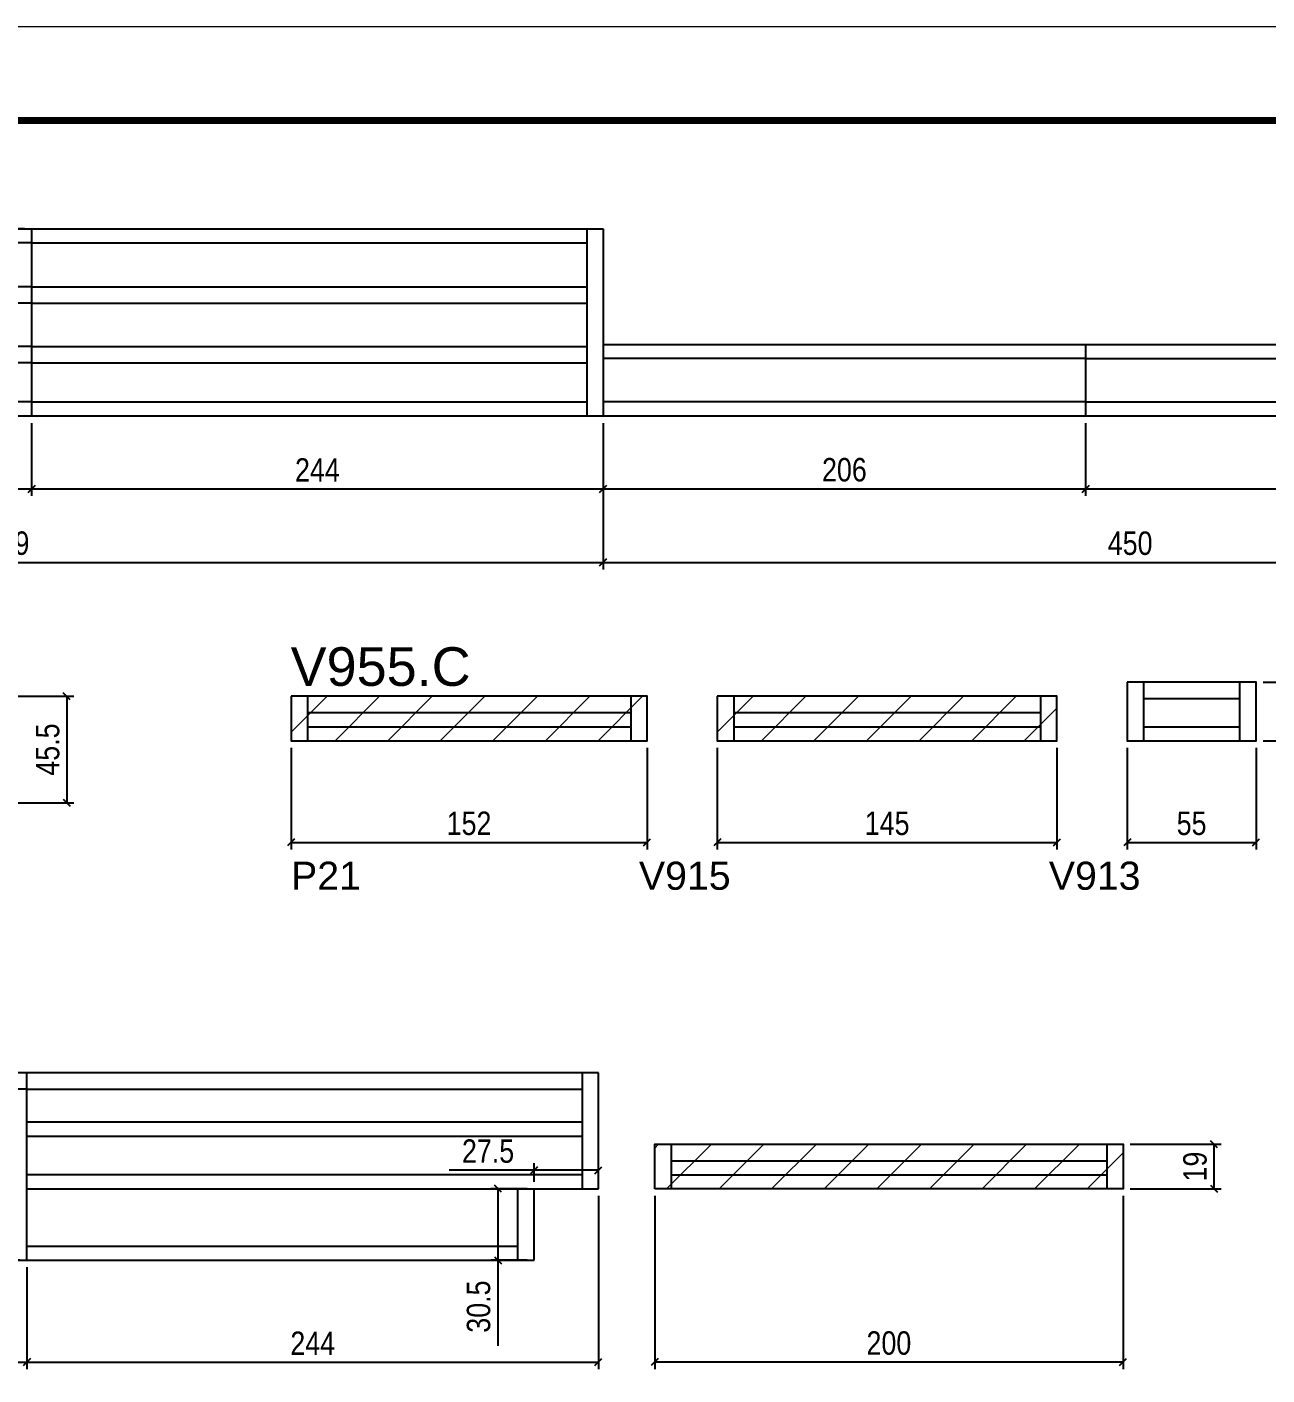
# Model space of a CAD drawing. Extents: x 1959 to 8212, y 239 to 4735.
# Drawn here: x 5600 to 6129, y 1862 to 2438 of the extents above; entities that cross this region are included whole.
import ezdxf

# ---------------------------------------------------------------- set-up
doc = ezdxf.new("R2010")
doc.units = 0
doc.linetypes.add('DASHED', pattern=[0.75, 0.5, -0.25])
for name, color, linetype in [('5', 5, 'Continuous'), ('COTA', 241, 'Continuous'), ('NOMENCLATURA', 7, 'Continuous'), ('Painéis', 200, 'Continuous'), ('SARR_2.2x7', 40, 'Continuous')]:
    doc.layers.add(name, color=color, linetype=linetype)
for name, color, linetype, lineweight in [('Folhas', 255, 'Continuous', 9), ('REAPROVEITAMENTO', 251, 'Continuous', 9), ('SARRAFO DE PRESSAO', 251, 'DASHED', 9)]:
    doc.layers.add(name, color=color, linetype=linetype, lineweight=lineweight)
doc.styles.add('COTA TECNICA', font='techl___.ttf', dxfattribs={"height": 10})
doc.styles.add('COTA TECNICA-50', font='techl___.ttf', dxfattribs={"height": 10})
doc.styles.get("Standard").update_dxf_attribs({"font": 'arial.ttf'})
doc.dimstyles.new('COTA PAINEL-50', dxfattribs={"dimtxt": 10, "dimasz": 3, "dimexe": 3, "dimexo": 3, "dimgap": 3, "dimtad": 1, "dimdec": 1, "dimzin": 12, "dimdsep": 46, "dimtxsty": 'COTA TECNICA-50', "dimblk1": 'OBLIQUE', "dimblk2": 'OBLIQUE', "dimsah": 1, "dimcen": 0.9, "dimclrd": 4, "dimclre": 4, "dimclrt": 240, "dimadec": 1, "dimazin": 3, "dimtfac": 1, "dimtdec": 1, "dimtmove": 0, "dimatfit": 3, "dimfxl": 1, "dimtolj": 1, "dimtzin": 12, "dimarcsym": 0})
doc.dimstyles.new('PAINEL', dxfattribs={"dimtxt": 10, "dimasz": 3, "dimexe": 3, "dimexo": 3, "dimgap": 3, "dimtad": 1, "dimdec": 1, "dimzin": 12, "dimdsep": 46, "dimtxsty": 'COTA TECNICA', "dimblk1": 'OBLIQUE', "dimblk2": 'OBLIQUE', "dimsah": 1, "dimcen": 0.9, "dimclrd": 4, "dimclre": 4, "dimclrt": 240, "dimadec": 1, "dimazin": 3, "dimtfac": 1, "dimtdec": 1, "dimtmove": 0, "dimatfit": 3, "dimfxl": 1, "dimtolj": 1, "dimtzin": 12, "dimarcsym": 0})

# ---------------------------------------------------------------- blocks, each defined once
blk = doc.blocks.new('9999999999')
at = {"layer": 'Folhas'}
blk.add_lwpolyline([(98138.98, 34190.21), (99623.98, 34190.21), (99623.98, 35240.21), (98138.98, 35240.21)], close=True, dxfattribs=at)
at = {"layer": 'Folhas', "color": 30, "const_width": 3}
blk.add_lwpolyline([(98213.98, 34230.21), (99583.98, 34230.21), (99583.98, 35200.21), (98213.98, 35200.21)], close=True, dxfattribs=at)
blk = doc.blocks.new('_Oblique')
at = {"color": 0, "linetype": 'ByBlock', "lineweight": -2}
blk.add_line((-0.5, -0.5), (0.5, 0.5), dxfattribs=at)
blk = doc.blocks.new('*D592')
at = {"layer": 'COTA', "color": 4, "lineweight": -2, "transparency": 16777216}
for p, q in [((5458.63, 2268.93), (5458.63, 2237.82)), ((5601.63, 2268.93), (5601.63, 2237.82)), ((5458.63, 2240.82), (5601.63, 2240.82))]:
    blk.add_line(p, q, dxfattribs=at)
at = {"layer": 'Defpoints', "color": 0, "transparency": 16777216}
for p in [(5458.63, 2271.93), (5601.63, 2271.93), (5601.63, 2240.82)]:
    blk.add_point(p, dxfattribs=at)
at = {"layer": 'COTA', "color": 4, "lineweight": -2, "transparency": 16777216, "xscale": 3, "yscale": 3, "zscale": 3, "rotation": 180}
blk.add_blockref('_Oblique', (5458.63, 2240.82), dxfattribs=at)
at = {"layer": 'COTA', "color": 4, "lineweight": -2, "transparency": 16777216, "xscale": 3, "yscale": 3, "zscale": 3}
blk.add_blockref('_Oblique', (5601.63, 2240.82), dxfattribs=at)
at = {"layer": 'COTA', "color": 240, "transparency": 16777216, "insert": (5530.13, 2249.04), "char_height": 10, "attachment_point": 5, "style": 'COTA TECNICA'}
blk.add_mtext('\\A1;143', dxfattribs=at)
blk = doc.blocks.new('*D593')
at = {"layer": 'COTA', "color": 4, "lineweight": -2, "transparency": 16777216}
for p, q in [((5601.63, 2268.93), (5601.63, 2237.82)), ((5845.63, 2268.93), (5845.63, 2237.82)), ((5601.63, 2240.82), (5845.63, 2240.82))]:
    blk.add_line(p, q, dxfattribs=at)
at = {"layer": 'Defpoints', "color": 0, "transparency": 16777216}
for p in [(5601.63, 2271.93), (5845.63, 2271.93), (5845.63, 2240.82)]:
    blk.add_point(p, dxfattribs=at)
at = {"layer": 'COTA', "color": 4, "lineweight": -2, "transparency": 16777216, "xscale": 3, "yscale": 3, "zscale": 3, "rotation": 180}
blk.add_blockref('_Oblique', (5601.63, 2240.82), dxfattribs=at)
at = {"layer": 'COTA', "color": 4, "lineweight": -2, "transparency": 16777216, "xscale": 3, "yscale": 3, "zscale": 3}
blk.add_blockref('_Oblique', (5845.63, 2240.82), dxfattribs=at)
at = {"layer": 'COTA', "color": 240, "transparency": 16777216, "insert": (5723.63, 2248.9), "char_height": 10, "attachment_point": 5, "style": 'COTA TECNICA'}
blk.add_mtext('\\A1;244', dxfattribs=at)
blk = doc.blocks.new('*D594')
at = {"layer": 'COTA', "color": 4, "lineweight": -2, "transparency": 16777216}
for p, q in [((6051.63, 2268.93), (6051.63, 2237.82)), ((6295.63, 2268.93), (6295.63, 2237.82)), ((6051.63, 2240.82), (6295.63, 2240.82))]:
    blk.add_line(p, q, dxfattribs=at)
at = {"layer": 'Defpoints', "color": 0, "transparency": 16777216}
for p in [(6051.63, 2271.93), (6295.63, 2271.93), (6295.63, 2240.82)]:
    blk.add_point(p, dxfattribs=at)
at = {"layer": 'COTA', "color": 4, "lineweight": -2, "transparency": 16777216, "xscale": 3, "yscale": 3, "zscale": 3, "rotation": 180}
blk.add_blockref('_Oblique', (6051.63, 2240.82), dxfattribs=at)
at = {"layer": 'COTA', "color": 4, "lineweight": -2, "transparency": 16777216, "xscale": 3, "yscale": 3, "zscale": 3}
blk.add_blockref('_Oblique', (6295.63, 2240.82), dxfattribs=at)
at = {"layer": 'COTA', "color": 240, "transparency": 16777216, "insert": (6173.63, 2248.9), "char_height": 10, "attachment_point": 5, "style": 'COTA TECNICA'}
blk.add_mtext('\\A1;244', dxfattribs=at)
blk = doc.blocks.new('*D595')
at = {"layer": 'COTA', "color": 4, "lineweight": -2, "transparency": 16777216}
for p, q in [((5845.63, 2268.93), (5845.63, 2237.82)), ((6051.63, 2268.93), (6051.63, 2237.82)), ((5845.63, 2240.82), (6051.63, 2240.82))]:
    blk.add_line(p, q, dxfattribs=at)
at = {"layer": 'Defpoints', "color": 0, "transparency": 16777216}
for p in [(5845.63, 2271.93), (6051.63, 2271.93), (6051.63, 2240.82)]:
    blk.add_point(p, dxfattribs=at)
at = {"layer": 'COTA', "color": 4, "lineweight": -2, "transparency": 16777216, "xscale": 3, "yscale": 3, "zscale": 3, "rotation": 180}
blk.add_blockref('_Oblique', (5845.63, 2240.82), dxfattribs=at)
at = {"layer": 'COTA', "color": 4, "lineweight": -2, "transparency": 16777216, "xscale": 3, "yscale": 3, "zscale": 3}
blk.add_blockref('_Oblique', (6051.63, 2240.82), dxfattribs=at)
at = {"layer": 'COTA', "color": 240, "transparency": 16777216, "insert": (5948.63, 2248.93), "char_height": 10, "attachment_point": 5, "style": 'COTA TECNICA'}
blk.add_mtext('\\A1;206', dxfattribs=at)
blk = doc.blocks.new('*D596')
at = {"layer": 'COTA', "color": 4, "lineweight": -2, "transparency": 16777216}
for p, q in [((5336.63, 2268.93), (5336.63, 2206.43)), ((5845.63, 2268.93), (5845.63, 2206.43)), ((5336.63, 2209.43), (5845.63, 2209.43))]:
    blk.add_line(p, q, dxfattribs=at)
at = {"layer": 'Defpoints', "color": 0, "transparency": 16777216}
for p in [(5336.63, 2271.93), (5845.63, 2271.93), (5845.63, 2209.43)]:
    blk.add_point(p, dxfattribs=at)
at = {"layer": 'COTA', "color": 4, "lineweight": -2, "transparency": 16777216, "xscale": 3, "yscale": 3, "zscale": 3, "rotation": 180}
blk.add_blockref('_Oblique', (5336.63, 2209.43), dxfattribs=at)
at = {"layer": 'COTA', "color": 4, "lineweight": -2, "transparency": 16777216, "xscale": 3, "yscale": 3, "zscale": 3}
blk.add_blockref('_Oblique', (5845.63, 2209.43), dxfattribs=at)
at = {"layer": 'COTA', "color": 240, "transparency": 16777216, "insert": (5591.13, 2217.57), "char_height": 10, "attachment_point": 5, "style": 'COTA TECNICA'}
blk.add_mtext('\\A1;509', dxfattribs=at)
blk = doc.blocks.new('*D597')
at = {"layer": 'COTA', "color": 4, "lineweight": -2, "transparency": 16777216}
for p, q in [((5845.63, 2268.93), (5845.63, 2206.43)), ((6295.63, 2268.93), (6295.63, 2206.43)), ((5845.63, 2209.43), (6295.63, 2209.43))]:
    blk.add_line(p, q, dxfattribs=at)
at = {"layer": 'Defpoints', "color": 0, "transparency": 16777216}
for p in [(5845.63, 2271.93), (6295.63, 2271.93), (6295.63, 2209.43)]:
    blk.add_point(p, dxfattribs=at)
at = {"layer": 'COTA', "color": 4, "lineweight": -2, "transparency": 16777216, "xscale": 3, "yscale": 3, "zscale": 3, "rotation": 180}
blk.add_blockref('_Oblique', (5845.63, 2209.43), dxfattribs=at)
at = {"layer": 'COTA', "color": 4, "lineweight": -2, "transparency": 16777216, "xscale": 3, "yscale": 3, "zscale": 3}
blk.add_blockref('_Oblique', (6295.63, 2209.43), dxfattribs=at)
at = {"layer": 'COTA', "color": 240, "transparency": 16777216, "insert": (6070.63, 2217.54), "char_height": 10, "attachment_point": 5, "style": 'COTA TECNICA'}
blk.add_mtext('\\A1;450', dxfattribs=at)
blk = doc.blocks.new('*D604')
at = {"layer": 'COTA', "color": 4, "lineweight": -2, "transparency": 16777216}
for p, q in [((5598.63, 2351.93), (5583.65, 2351.93)), ((5586.65, 2351.93), (5586.65, 2271.93)), ((5598.63, 2271.93), (5583.65, 2271.93))]:
    blk.add_line(p, q, dxfattribs=at)
at = {"layer": 'Defpoints', "color": 0, "transparency": 16777216}
for p in [(5601.63, 2351.93), (5586.65, 2271.93), (5601.63, 2271.93)]:
    blk.add_point(p, dxfattribs=at)
at = {"layer": 'COTA', "color": 4, "lineweight": -2, "transparency": 16777216, "xscale": 3, "yscale": 3, "zscale": 3}
for p, rotation in [((5586.65, 2351.93), 90), ((5586.65, 2271.93), 270)]:
    blk.add_blockref('_Oblique', p, dxfattribs=dict(at, rotation=rotation))
at = {"layer": 'COTA', "color": 240, "transparency": 16777216, "insert": (5578.52, 2311.93), "char_height": 10, "attachment_point": 5, "rotation": 90, "style": 'COTA TECNICA'}
blk.add_mtext('\\A1;80', dxfattribs=at)
blk = doc.blocks.new('*D610')
at = {"layer": 'COTA', "color": 4, "lineweight": -2, "transparency": 16777216}
for p, q in [((5562.13, 2152.25), (5619.63, 2152.25)), ((5616.63, 2152.25), (5616.63, 2106.75)), ((5562.13, 2106.75), (5619.63, 2106.75))]:
    blk.add_line(p, q, dxfattribs=at)
at = {"layer": 'Defpoints', "color": 0, "transparency": 16777216}
for p in [(5559.13, 2152.25), (5559.13, 2106.75), (5616.63, 2106.75)]:
    blk.add_point(p, dxfattribs=at)
at = {"layer": 'COTA', "color": 4, "lineweight": -2, "transparency": 16777216, "xscale": 3, "yscale": 3, "zscale": 3}
for p, rotation in [((5616.63, 2152.25), 90), ((5616.63, 2106.75), 270)]:
    blk.add_blockref('_Oblique', p, dxfattribs=dict(at, rotation=rotation))
at = {"layer": 'COTA', "color": 240, "transparency": 16777216, "insert": (5608.52, 2129.5), "char_height": 10, "attachment_point": 5, "rotation": 90, "style": 'COTA TECNICA'}
blk.add_mtext('\\A1;45.5', dxfattribs=at)
blk = doc.blocks.new('*D613')
at = {"layer": 'COTA', "color": 4, "linetype": 'ByBlock', "lineweight": -2, "transparency": 16777216}
for p, q in [((5712.38, 2130.25), (5712.38, 2086.82)), ((5864.38, 2130.25), (5864.38, 2086.82)), ((5712.38, 2089.82), (5864.38, 2089.82))]:
    blk.add_line(p, q, dxfattribs=at)
at = {"layer": 'Defpoints', "color": 0, "linetype": 'ByBlock', "transparency": 16777216}
for p in [(5712.38, 2133.25), (5864.38, 2133.25), (5864.38, 2089.82)]:
    blk.add_point(p, dxfattribs=at)
at = {"layer": 'COTA', "color": 4, "linetype": 'ByBlock', "lineweight": -2, "transparency": 16777216, "xscale": 3, "yscale": 3, "zscale": 3, "rotation": 180}
blk.add_blockref('_Oblique', (5712.38, 2089.82), dxfattribs=at)
at = {"layer": 'COTA', "color": 4, "linetype": 'ByBlock', "lineweight": -2, "transparency": 16777216, "xscale": 3, "yscale": 3, "zscale": 3}
blk.add_blockref('_Oblique', (5864.38, 2089.82), dxfattribs=at)
at = {"layer": 'COTA', "color": 240, "linetype": 'ByBlock', "transparency": 16777216, "insert": (5788.38, 2097.93), "char_height": 10, "attachment_point": 5, "style": 'COTA TECNICA-50'}
blk.add_mtext('\\A1;152', dxfattribs=at)
blk = doc.blocks.new('*D614')
at = {"layer": 'COTA', "color": 4, "linetype": 'ByBlock', "lineweight": -2, "transparency": 16777216}
for p, q in [((5894.38, 2130.25), (5894.38, 2086.82)), ((6039.38, 2130.25), (6039.38, 2086.82)), ((5894.38, 2089.82), (6039.38, 2089.82))]:
    blk.add_line(p, q, dxfattribs=at)
at = {"layer": 'Defpoints', "color": 0, "linetype": 'ByBlock', "transparency": 16777216}
for p in [(5894.38, 2133.25), (6039.38, 2133.25), (6039.38, 2089.82)]:
    blk.add_point(p, dxfattribs=at)
at = {"layer": 'COTA', "color": 4, "linetype": 'ByBlock', "lineweight": -2, "transparency": 16777216, "xscale": 3, "yscale": 3, "zscale": 3, "rotation": 180}
blk.add_blockref('_Oblique', (5894.38, 2089.82), dxfattribs=at)
at = {"layer": 'COTA', "color": 4, "linetype": 'ByBlock', "lineweight": -2, "transparency": 16777216, "xscale": 3, "yscale": 3, "zscale": 3}
blk.add_blockref('_Oblique', (6039.38, 2089.82), dxfattribs=at)
at = {"layer": 'COTA', "color": 240, "linetype": 'ByBlock', "transparency": 16777216, "insert": (5966.88, 2097.93), "char_height": 10, "attachment_point": 5, "style": 'COTA TECNICA-50'}
blk.add_mtext('\\A1;145', dxfattribs=at)
blk = doc.blocks.new('*D615')
at = {"layer": 'COTA', "color": 4, "linetype": 'ByBlock', "lineweight": -2, "transparency": 16777216}
for p, q in [((6069.38, 2130.25), (6069.38, 2086.82)), ((6124.38, 2130.25), (6124.38, 2086.82)), ((6069.38, 2089.82), (6124.38, 2089.82))]:
    blk.add_line(p, q, dxfattribs=at)
at = {"layer": 'Defpoints', "color": 0, "linetype": 'ByBlock', "transparency": 16777216}
for p in [(6069.38, 2133.25), (6124.38, 2133.25), (6124.38, 2089.82)]:
    blk.add_point(p, dxfattribs=at)
at = {"layer": 'COTA', "color": 4, "linetype": 'ByBlock', "lineweight": -2, "transparency": 16777216, "xscale": 3, "yscale": 3, "zscale": 3, "rotation": 180}
blk.add_blockref('_Oblique', (6069.38, 2089.82), dxfattribs=at)
at = {"layer": 'COTA', "color": 4, "linetype": 'ByBlock', "lineweight": -2, "transparency": 16777216, "xscale": 3, "yscale": 3, "zscale": 3}
blk.add_blockref('_Oblique', (6124.38, 2089.82), dxfattribs=at)
at = {"layer": 'COTA', "color": 240, "linetype": 'ByBlock', "transparency": 16777216, "insert": (6096.88, 2097.93), "char_height": 10, "attachment_point": 5, "style": 'COTA TECNICA-50'}
blk.add_mtext('\\A1;55', dxfattribs=at)
blk = doc.blocks.new('*D616')
at = {"layer": 'COTA', "color": 4, "lineweight": -2, "transparency": 16777216}
for p, q in [((6127.38, 2158.25), (6153.57, 2158.25)), ((6150.57, 2158.25), (6150.57, 2133.25)), ((6127.38, 2133.25), (6153.57, 2133.25))]:
    blk.add_line(p, q, dxfattribs=at)
at = {"layer": 'Defpoints', "color": 0, "transparency": 16777216}
for p in [(6124.38, 2158.25), (6124.38, 2133.25), (6150.57, 2133.25)]:
    blk.add_point(p, dxfattribs=at)
at = {"layer": 'COTA', "color": 4, "lineweight": -2, "transparency": 16777216, "xscale": 3, "yscale": 3, "zscale": 3}
for p, rotation in [((6150.57, 2158.25), 90), ((6150.57, 2133.25), 270)]:
    blk.add_blockref('_Oblique', p, dxfattribs=dict(at, rotation=rotation))
at = {"layer": 'COTA', "color": 240, "transparency": 16777216, "insert": (6142.46, 2145.75), "char_height": 10, "attachment_point": 5, "rotation": 90, "style": 'COTA TECNICA'}
blk.add_mtext('\\A1;25', dxfattribs=at)
blk = doc.blocks.new('*D618')
at = {"layer": 'COTA', "color": 4, "lineweight": -2, "transparency": 16777216}
for p, q in [((5843.63, 1938.92), (5843.63, 1864.9)), ((5599.63, 1908.42), (5599.63, 1864.9)), ((5599.63, 1867.9), (5843.63, 1867.9))]:
    blk.add_line(p, q, dxfattribs=at)
at = {"layer": 'Defpoints', "color": 0, "transparency": 16777216}
for p in [(5843.63, 1941.92), (5599.63, 1911.42), (5843.63, 1867.9)]:
    blk.add_point(p, dxfattribs=at)
at = {"layer": 'COTA', "color": 4, "lineweight": -2, "transparency": 16777216, "xscale": 3, "yscale": 3, "zscale": 3, "rotation": 180}
blk.add_blockref('_Oblique', (5599.63, 1867.9), dxfattribs=at)
at = {"layer": 'COTA', "color": 4, "lineweight": -2, "transparency": 16777216, "xscale": 3, "yscale": 3, "zscale": 3}
blk.add_blockref('_Oblique', (5843.63, 1867.9), dxfattribs=at)
at = {"layer": 'COTA', "color": 240, "transparency": 16777216, "insert": (5721.63, 1875.97), "char_height": 10, "attachment_point": 5, "style": 'COTA TECNICA'}
blk.add_mtext('\\A1;244', dxfattribs=at)
blk = doc.blocks.new('*D619')
at = {"layer": 'COTA', "color": 4, "lineweight": -2, "transparency": 16777216}
for p, q in [((5867.63, 1938.92), (5867.63, 1864.9)), ((6067.63, 1938.92), (6067.63, 1864.9)), ((6067.63, 1867.9), (5867.63, 1867.9))]:
    blk.add_line(p, q, dxfattribs=at)
at = {"layer": 'Defpoints', "color": 0, "transparency": 16777216}
for p in [(5867.63, 1941.92), (6067.63, 1941.92), (5867.63, 1867.9)]:
    blk.add_point(p, dxfattribs=at)
at = {"layer": 'COTA', "color": 4, "lineweight": -2, "transparency": 16777216, "xscale": 3, "yscale": 3, "zscale": 3, "rotation": 180}
blk.add_blockref('_Oblique', (5867.63, 1867.9), dxfattribs=at)
at = {"layer": 'COTA', "color": 4, "lineweight": -2, "transparency": 16777216, "xscale": 3, "yscale": 3, "zscale": 3}
blk.add_blockref('_Oblique', (6067.63, 1867.9), dxfattribs=at)
at = {"layer": 'COTA', "color": 240, "transparency": 16777216, "insert": (5967.63, 1876), "char_height": 10, "attachment_point": 5, "style": 'COTA TECNICA'}
blk.add_mtext('\\A1;200', dxfattribs=at)
blk = doc.blocks.new('*D620')
at = {"layer": 'COTA', "color": 4, "lineweight": -2, "transparency": 16777216}
for p, q in [((5477.63, 1908.42), (5477.63, 1864.9)), ((5599.63, 1908.42), (5599.63, 1864.9)), ((5477.63, 1867.9), (5599.63, 1867.9))]:
    blk.add_line(p, q, dxfattribs=at)
at = {"layer": 'Defpoints', "color": 0, "transparency": 16777216}
for p in [(5477.63, 1911.42), (5599.63, 1911.42), (5599.63, 1867.9)]:
    blk.add_point(p, dxfattribs=at)
at = {"layer": 'COTA', "color": 4, "lineweight": -2, "transparency": 16777216, "xscale": 3, "yscale": 3, "zscale": 3, "rotation": 180}
blk.add_blockref('_Oblique', (5477.63, 1867.9), dxfattribs=at)
at = {"layer": 'COTA', "color": 4, "lineweight": -2, "transparency": 16777216, "xscale": 3, "yscale": 3, "zscale": 3}
blk.add_blockref('_Oblique', (5599.63, 1867.9), dxfattribs=at)
at = {"layer": 'COTA', "color": 240, "transparency": 16777216, "insert": (5538.63, 1875.96), "char_height": 10, "attachment_point": 5, "style": 'COTA TECNICA'}
blk.add_mtext('\\A1;122', dxfattribs=at)
blk = doc.blocks.new('*D621')
at = {"layer": 'COTA', "color": 4, "lineweight": -2, "transparency": 16777216}
for p, q in [((5813.13, 1941.92), (5797.7, 1941.92)), ((5800.7, 1941.92), (5800.7, 1911.42)), ((5813.13, 1911.42), (5797.7, 1911.42)), ((5800.7, 1911.42), (5800.7, 1874.83))]:
    blk.add_line(p, q, dxfattribs=at)
at = {"layer": 'Defpoints', "color": 0, "transparency": 16777216}
for p in [(5816.13, 1941.92), (5800.7, 1911.42), (5816.13, 1911.42)]:
    blk.add_point(p, dxfattribs=at)
at = {"layer": 'COTA', "color": 4, "lineweight": -2, "transparency": 16777216, "xscale": 3, "yscale": 3, "zscale": 3}
for p, rotation in [((5800.7, 1941.92), 90), ((5800.7, 1911.42), 270)]:
    blk.add_blockref('_Oblique', p, dxfattribs=dict(at, rotation=rotation))
at = {"layer": 'COTA', "color": 240, "transparency": 16777216, "insert": (5792.48, 1891.62), "char_height": 10, "attachment_point": 5, "rotation": 90, "style": 'COTA TECNICA'}
blk.add_mtext('\\A1;30.5', dxfattribs=at)
blk = doc.blocks.new('*D622')
at = {"layer": 'COTA', "color": 4, "lineweight": -2, "transparency": 16777216}
for p, q in [((5816.13, 1944.92), (5816.13, 1952.85)), ((5843.63, 1944.92), (5843.63, 1952.85)), ((5816.13, 1949.85), (5779.87, 1949.85)), ((5843.63, 1949.85), (5816.13, 1949.85))]:
    blk.add_line(p, q, dxfattribs=at)
at = {"layer": 'Defpoints', "color": 0, "transparency": 16777216}
for p in [(5816.13, 1949.85), (5816.13, 1941.92), (5843.63, 1941.92)]:
    blk.add_point(p, dxfattribs=at)
at = {"layer": 'COTA', "color": 4, "lineweight": -2, "transparency": 16777216, "xscale": 3, "yscale": 3, "zscale": 3, "rotation": 180}
blk.add_blockref('_Oblique', (5816.13, 1949.85), dxfattribs=at)
at = {"layer": 'COTA', "color": 4, "lineweight": -2, "transparency": 16777216, "xscale": 3, "yscale": 3, "zscale": 3}
blk.add_blockref('_Oblique', (5843.63, 1949.85), dxfattribs=at)
at = {"layer": 'COTA', "color": 240, "transparency": 16777216, "insert": (5796.5, 1957.96), "char_height": 10, "attachment_point": 5, "style": 'COTA TECNICA'}
blk.add_mtext('\\A1;27.5', dxfattribs=at)
blk = doc.blocks.new('*D623')
at = {"layer": 'COTA', "color": 4, "lineweight": -2, "transparency": 16777216}
for p, q in [((5596.63, 1991.42), (5585.31, 1991.42)), ((5588.31, 1991.42), (5588.31, 1911.42)), ((5596.63, 1911.42), (5585.31, 1911.42))]:
    blk.add_line(p, q, dxfattribs=at)
at = {"layer": 'Defpoints', "color": 0, "transparency": 16777216}
for p in [(5599.63, 1991.42), (5588.31, 1911.42), (5599.63, 1911.42)]:
    blk.add_point(p, dxfattribs=at)
at = {"layer": 'COTA', "color": 4, "lineweight": -2, "transparency": 16777216, "xscale": 3, "yscale": 3, "zscale": 3}
for p, rotation in [((5588.31, 1991.42), 90), ((5588.31, 1911.42), 270)]:
    blk.add_blockref('_Oblique', p, dxfattribs=dict(at, rotation=rotation))
at = {"layer": 'COTA', "color": 240, "transparency": 16777216, "insert": (5580.19, 1951.42), "char_height": 10, "attachment_point": 5, "rotation": 90, "style": 'COTA TECNICA'}
blk.add_mtext('\\A1;80', dxfattribs=at)
blk = doc.blocks.new('*D629')
at = {"layer": 'COTA', "color": 4, "lineweight": -2, "transparency": 16777216}
for p, q in [((6070.63, 1960.92), (6109.44, 1960.92)), ((6106.44, 1941.92), (6106.44, 1960.92)), ((6070.63, 1941.92), (6109.44, 1941.92))]:
    blk.add_line(p, q, dxfattribs=at)
at = {"layer": 'Defpoints', "color": 0, "transparency": 16777216}
for p in [(6067.63, 1960.92), (6106.44, 1960.92), (6067.63, 1941.92)]:
    blk.add_point(p, dxfattribs=at)
at = {"layer": 'COTA', "color": 4, "lineweight": -2, "transparency": 16777216, "xscale": 3, "yscale": 3, "zscale": 3}
for p, rotation in [((6106.44, 1960.92), 90), ((6106.44, 1941.92), 270)]:
    blk.add_blockref('_Oblique', p, dxfattribs=dict(at, rotation=rotation))
at = {"layer": 'COTA', "color": 240, "transparency": 16777216, "insert": (6098.36, 1951.42), "char_height": 10, "attachment_point": 5, "rotation": 90, "style": 'COTA TECNICA'}
blk.add_mtext('\\A1;19', dxfattribs=at)

msp = doc.modelspace()

# ---------------------------------------------------------------- hatches: boundary and pattern name
at = {"layer": 'REAPROVEITAMENTO'}
h = msp.add_hatch(dxfattribs=at)
h.set_pattern_fill('ANSI31', color=256, scale=5, style=0)
h.set_pattern_definition([(45, (1592.537, 396.822), (-11.22532, 11.22532), [])])
h.paths.add_polyline_path([(5864.38, 2133.25), (5864.38, 2152.25), (5712.38, 2152.25), (5712.38, 2133.25)])
h = msp.add_hatch(dxfattribs=at)
h.set_pattern_fill('ANSI31', color=256, scale=5, style=0)
h.set_pattern_definition([(45, (1774.537, 396.822), (-11.22532, 11.22532), [])])
h.paths.add_polyline_path([(6039.38, 2133.25), (6039.38, 2152.25), (5894.38, 2152.25), (5894.38, 2133.25)])
h = msp.add_hatch(dxfattribs=at)
h.set_pattern_fill('ANSI31', color=256, scale=5, style=0)
h.set_pattern_definition([(45, (1342.42, -1331.126), (-11.22532, 11.22532), [])])
h.paths.add_polyline_path([(6067.63, 1941.75), (6067.63, 1960.75), (5867.63, 1960.92), (5867.63, 1941.92)])

# ---------------------------------------------------------------- linework, layer by layer
at = {"layer": 'Painéis'}
for p, q in [((5336.63, 2351.93), (5845.63, 2351.93)), ((5601.63, 2351.93), (5601.63, 2271.93)), ((5845.63, 2351.93), (5845.63, 2271.93)), ((5845.63, 2302.43), (6295.63, 2302.43)), ((6051.63, 2302.43), (6051.63, 2271.93)), ((5845.63, 2271.93), (5336.63, 2271.93)), ((6295.63, 2271.93), (5845.63, 2271.93)), ((5599.63, 1911.42), (5599.63, 1991.42)), ((5843.63, 1941.92), (5843.63, 1991.42)), ((5816.13, 1941.92), (5843.63, 1941.92)), ((5816.13, 1911.42), (5816.13, 1941.92)), ((5336.63, 1911.42), (5816.13, 1911.42))]:
    msp.add_line(p, q, dxfattribs=at)
at = {"layer": 'Painéis', "linetype": 'ByBlock'}
for points in [[(6069.38, 2158.25), (6069.38, 2133.25), (6124.38, 2133.25), (6124.38, 2158.25)], [(5712.38, 2152.25), (5712.38, 2133.25), (5864.38, 2133.25), (5864.38, 2152.25)], [(5894.38, 2152.25), (5894.38, 2133.25), (6039.38, 2133.25), (6039.38, 2152.25)]]:
    msp.add_lwpolyline(points, close=True, dxfattribs=at)
at = {"layer": 'Painéis'}
msp.add_lwpolyline([(5843.63, 1991.42), (5336.63, 1991.42)], dxfattribs=at)
msp.add_lwpolyline([(5867.63, 1941.92), (5867.63, 1960.92), (6067.63, 1960.92), (6067.63, 1941.92)], close=True, dxfattribs=at)
at = {"layer": 'SARR_2.2x7', "linetype": 'Continuous'}
for p, q in [((5838.63, 2351.93), (5838.63, 2271.93)), ((5601.63, 2345.93), (5383.63, 2345.93)), ((5601.63, 2345.93), (5838.63, 2345.93)), ((5601.63, 2327.11), (5383.63, 2327.11)), ((5601.63, 2327.11), (5838.63, 2327.11)), ((5601.63, 2320.11), (5383.63, 2320.11)), ((5601.63, 2320.11), (5838.63, 2320.11)), ((5601.63, 2301.58), (5383.63, 2301.58)), ((5601.63, 2301.58), (5838.63, 2301.58)), ((5601.63, 2294.58), (5383.63, 2294.58)), ((5601.63, 2294.58), (5838.63, 2294.58)), ((6051.63, 2296.43), (5845.63, 2296.43)), ((6051.63, 2296.43), (6288.63, 2296.43)), ((5601.63, 2277.93), (5383.63, 2277.93)), ((5601.63, 2277.93), (5838.63, 2277.93)), ((6051.63, 2277.93), (5845.63, 2277.93)), ((6051.63, 2277.93), (6288.63, 2277.93)), ((6076.38, 2158.25), (6076.38, 2133.25)), ((6117.38, 2158.25), (6117.38, 2133.25)), ((5719.38, 2152.25), (5719.38, 2133.25)), ((5857.38, 2152.25), (5857.38, 2133.25)), ((5901.38, 2152.25), (5901.38, 2133.25)), ((6032.38, 2152.25), (6032.38, 2133.25)), ((6076.38, 2151.25), (6117.38, 2151.25)), ((5719.38, 2145.25), (5857.38, 2145.25)), ((5901.38, 2145.25), (6032.38, 2145.25)), ((5719.38, 2139.25), (5857.38, 2139.25)), ((5901.38, 2139.25), (6032.38, 2139.25)), ((6076.38, 2139.25), (6117.38, 2139.25)), ((5836.63, 1991.42), (5836.63, 1941.92)), ((5599.63, 1984.42), (5477.63, 1984.42)), ((5599.63, 1984.42), (5836.63, 1984.42)), ((5836.63, 1970.39), (5599.63, 1970.39)), ((5599.63, 1964.39), (5836.63, 1964.39)), ((5874.63, 1960.92), (5874.63, 1941.92)), ((6060.63, 1960.92), (6060.63, 1941.92)), ((5874.63, 1953.92), (6060.63, 1953.92)), ((5836.63, 1947.92), (5599.63, 1947.92)), ((5874.63, 1947.92), (6060.63, 1947.92)), ((5599.63, 1941.92), (5816.13, 1941.92)), ((5809.13, 1941.92), (5809.13, 1911.42)), ((5599.63, 1917.42), (5809.13, 1917.42))]:
    msp.add_line(p, q, dxfattribs=at)

# ---------------------------------------------------------------- block references
at = {"layer": 'SARRAFO DE PRESSAO', "color": 6, "linetype": 'ByBlock'}
msp.add_blockref('9999999999', (-92996.71, -32802.14), dxfattribs=at)

# ---------------------------------------------------------------- texts
at = {"layer": '5', "linetype": 'Continuous'}
for s, p in [('P21', (5712.38, 2069.62)), ('V915', (5860.91, 2069.62)), ('V913', (6035.91, 2069.62))]:
    msp.add_text(s, height=12, rotation=359.99996, dxfattribs=at).set_placement(p)
at = {"layer": 'NOMENCLATURA', "linetype": 'Continuous'}
msp.add_text('V955.C', height=16.5, dxfattribs=at).set_placement((5712.18, 2156.69))

# ---------------------------------------------------------------- dimensions: what is measured, and where the dimension line sits
at = {"layer": 'COTA'}
for base, p1, p2, picture, middle in [((5586.65, 2271.93), (5601.63, 2351.93), (5601.63, 2271.93), '*D604', (5578.52, 2311.93)), ((6150.57, 2133.25), (6124.38, 2158.25), (6124.38, 2133.25), '*D616', (6142.46, 2145.75)), ((5616.63, 2106.75), (5559.13, 2152.25), (5559.13, 2106.75), '*D610', (5608.52, 2129.5)), ((5588.31, 1911.42), (5599.63, 1991.42), (5599.63, 1911.42), '*D623', (5580.19, 1951.42)), ((6106.44, 1960.92), (6067.63, 1941.92), (6067.63, 1960.92), '*D629', (6098.36, 1951.42)), ((5800.7, 1911.42), (5816.13, 1941.92), (5816.13, 1911.42), '*D621', (5792.48, 1891.62))]:
    dim = msp.add_linear_dim(base=base, p1=p1, p2=p2, angle=90, dimstyle='PAINEL', dxfattribs=at)
    dim.commit()
    dim.dimension.update_dxf_attribs({"geometry": picture, "text_midpoint": middle})
for base, p1, p2, picture, middle in [((5845.63, 2209.43), (5336.63, 2271.93), (5845.63, 2271.93), '*D596', (5591.13, 2217.57)), ((6051.63, 2240.82), (5845.63, 2271.93), (6051.63, 2271.93), '*D595', (5948.63, 2248.93)), ((6295.63, 2209.43), (5845.63, 2271.93), (6295.63, 2271.93), '*D597', (6070.63, 2217.54)), ((6295.63, 2240.82), (6051.63, 2271.93), (6295.63, 2271.93), '*D594', (6173.63, 2248.9)), ((5816.13, 1949.85), (5843.63, 1941.92), (5816.13, 1941.92), '*D622', (5796.5, 1957.96)), ((5867.63, 1867.9), (6067.63, 1941.92), (5867.63, 1941.92), '*D619', (5967.63, 1876)), ((5599.63, 1867.9), (5477.63, 1911.42), (5599.63, 1911.42), '*D620', (5538.63, 1875.96))]:
    dim = msp.add_linear_dim(base=base, p1=p1, p2=p2, dimstyle='PAINEL', dxfattribs=at)
    dim.commit()
    dim.dimension.update_dxf_attribs({"geometry": picture, "text_midpoint": middle})
for base, p1, p2, picture, middle in [((5601.63, 2240.82), (5458.63, 2271.93), (5601.63, 2271.93), '*D592', (5530.13, 2249.04)), ((5845.63, 2240.82), (5601.63, 2271.93), (5845.63, 2271.93), '*D593', (5723.63, 2248.9)), ((5843.63, 1867.9), (5599.63, 1911.42), (5843.63, 1941.92), '*D618', (5721.63, 1875.97))]:
    dim = msp.add_linear_dim(base=base, p1=p1, p2=p2, dimstyle='PAINEL', override={"dimtmove": 1}, dxfattribs=at)
    dim.commit()
    dim.dimension.update_dxf_attribs({"geometry": picture, "text_midpoint": middle})
at = {"layer": 'COTA', "color": 1, "linetype": 'ByBlock'}
for base, p1, p2, picture, middle in [((5864.38, 2089.82), (5712.38, 2133.25), (5864.38, 2133.25), '*D613', (5788.38, 2097.93)), ((6039.38, 2089.82), (5894.38, 2133.25), (6039.38, 2133.25), '*D614', (5966.88, 2097.93)), ((6124.38, 2089.82), (6069.38, 2133.25), (6124.38, 2133.25), '*D615', (6096.88, 2097.93))]:
    dim = msp.add_linear_dim(base=base, p1=p1, p2=p2, dimstyle='COTA PAINEL-50', override={"dimarcsym": 1}, dxfattribs=at)
    dim.commit()
    dim.dimension.update_dxf_attribs({"geometry": picture, "text_midpoint": middle})

doc.saveas('drawing.dxf')
